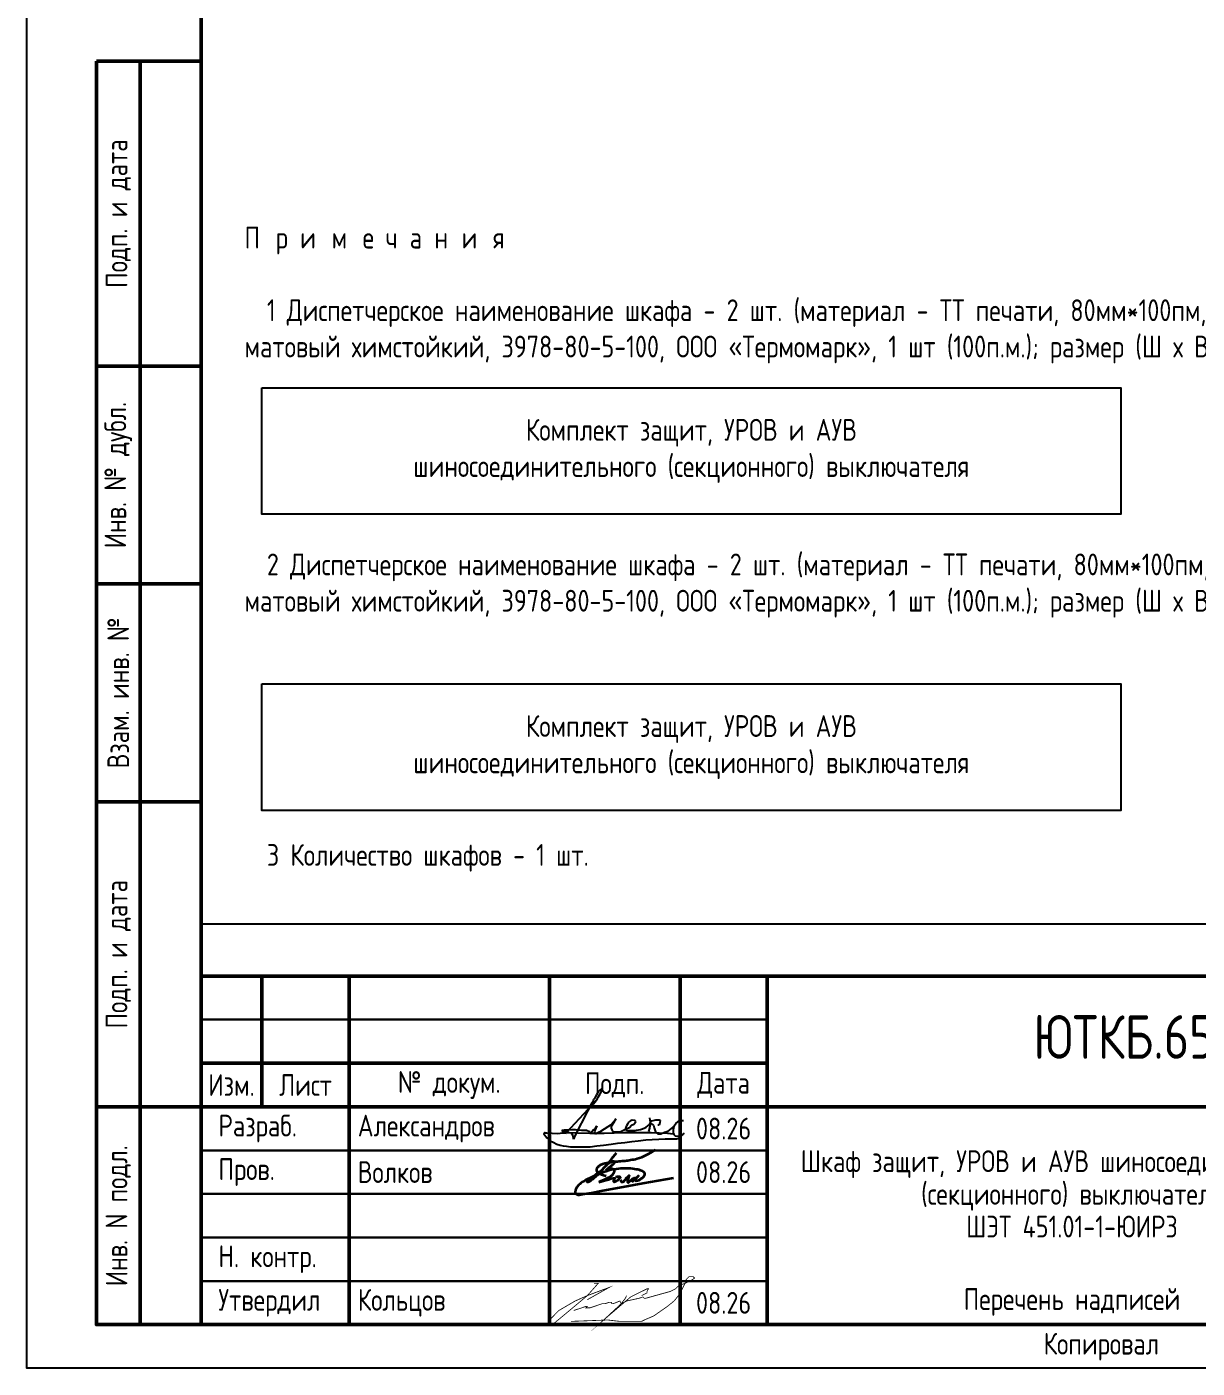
# Model space of a CAD drawing. Header units: millimetres. Extents: x -774 to 2891, y -90 to 618.
# Drawn here: x -630 to -495.6, y 0 to 153.9 of the extents above; entities that cross this region are included whole.
import ezdxf

# ---------------------------------------------------------------- set-up
doc = ezdxf.new("R2010")
doc.units = ezdxf.units.MM
doc.layers.add('Подписи', color=7, linetype='Continuous')
doc.styles.add('Gost_type_A', font='GOST_A.TTF')

# ---------------------------------------------------------------- blocks, each defined once
blk = doc.blocks.new('Штамп левый нижний')
at = {"lineweight": 50}
for points in [[(-12, 145), (-7, 145), (-7, 110), (-12, 110)], [(-7, 145), (0, 145), (0, 110), (-7, 110)], [(-12, 110), (-7, 110), (-7, 85), (-12, 85)], [(-7, 110), (0, 110), (0, 85), (-7, 85)], [(-12, 85), (-7, 85), (-7, 60), (-12, 60)], [(-7, 85), (0, 85), (0, 60), (-7, 60)], [(-12, 60), (-7, 60), (-7, 25), (-12, 25)], [(-7, 60), (0, 60), (0, 25), (-7, 25)], [(-12, 25), (-7, 25), (-7, 0), (-12, 0)], [(-7, 25), (0, 25), (0, 0), (-7, 0)]]:
    blk.add_lwpolyline(points, close=True, dxfattribs=at)
at = {"char_height": 2.5, "attachment_point": 5, "rotation": 90, "style": 'Gost_type_A'}
for s, insert, width in [('Подп. и дата', (-9.5, 127.5), 35), ('Инв. № дубл.', (-9.5, 97.5), 25), ('Взам. инв. №', (-9.5, 72.5), 25), ('Подп. и дата', (-9.5, 42.5), 35), ('Инв. N подл.', (-9.5, 12.5), 25)]:
    blk.add_mtext(s, dxfattribs=dict(at, insert=insert, width=width))
blk = doc.blocks.new('Формат_А4')
blk.add_lwpolyline([(0, 297), (0, 0), (-210, 0), (-210, 297)], close=True)
at = {"lineweight": 50}
blk.add_lwpolyline([(-190, 292), (-5, 292), (-5, 5), (-190, 5)], close=True, dxfattribs=at)
blk = doc.blocks.new('Штамп большой нижний текстовый')
for points in [[(-185, 40), (-178, 40), (-178, 35), (-185, 35)], [(-178, 40), (-168, 40), (-168, 35), (-178, 35)], [(-168, 40), (-145, 40), (-145, 35), (-168, 35)], [(-145, 40), (-130, 40), (-130, 35), (-145, 35)], [(-130, 40), (-120, 40), (-120, 35), (-130, 35)], [(-185, 35), (-178, 35), (-178, 30), (-185, 30)], [(-178, 35), (-168, 35), (-168, 30), (-178, 30)], [(-168, 35), (-145, 35), (-145, 30), (-168, 30)], [(-145, 35), (-130, 35), (-130, 30), (-145, 30)], [(-130, 35), (-120, 35), (-120, 30), (-130, 30)], [(-185, 25), (-168, 25), (-168, 20), (-185, 20)], [(-168, 25), (-145, 25), (-145, 20), (-168, 20)], [(-145, 25), (-130, 25), (-130, 20), (-145, 20)], [(-130, 25), (-120, 25), (-120, 20), (-130, 20)], [(-185, 20), (-168, 20), (-168, 15), (-185, 15)], [(-168, 20), (-145, 20), (-145, 15), (-168, 15)], [(-145, 20), (-130, 20), (-130, 15), (-145, 15)], [(-130, 20), (-120, 20), (-120, 15), (-130, 15)], [(-185, 15), (-168, 15), (-168, 10), (-185, 10)], [(-168, 15), (-145, 15), (-145, 10), (-168, 10)], [(-145, 15), (-130, 15), (-130, 10), (-145, 10)], [(-130, 15), (-120, 15), (-120, 10), (-130, 10)], [(-185, 10), (-168, 10), (-168, 5), (-185, 5)], [(-168, 10), (-145, 10), (-145, 5), (-168, 5)], [(-145, 10), (-130, 10), (-130, 5), (-145, 5)], [(-130, 10), (-120, 10), (-120, 5), (-130, 5)], [(-185, 5), (-168, 5), (-168, 0), (-185, 0)], [(-168, 5), (-145, 5), (-145, 0), (-168, 0)], [(-145, 5), (-130, 5), (-130, 0), (-145, 0)], [(-130, 5), (-120, 5), (-120, 0), (-130, 0)]]:
    blk.add_lwpolyline(points, close=True)
at = {"lineweight": 50}
for points in [[(-185, 40), (-120, 40), (-120, 30), (-185, 30)], [(-178, 40), (-168, 40), (-168, 30), (-178, 30)], [(-145, 40), (-130, 40), (-130, 30), (-145, 30)], [(-120, 25), (0, 25), (0, 40), (-120, 40)], [(-185, 30), (-178, 30), (-178, 25), (-185, 25)], [(-178, 30), (-168, 30), (-168, 25), (-178, 25)], [(-168, 30), (-145, 30), (-145, 25), (-168, 25)], [(-145, 30), (-130, 30), (-130, 25), (-145, 25)], [(-130, 30), (-120, 30), (-120, 25), (-130, 25)], [(-185, 25), (-168, 25), (-168, 0), (-185, 0)], [(-168, 25), (-145, 25), (-145, 0), (-168, 0)], [(-145, 25), (-130, 25), (-130, 0), (-145, 0)], [(-130, 25), (-120, 25), (-120, 0), (-130, 0)], [(-120, 25), (-50, 25), (-50, 0), (-120, 0)]]:
    blk.add_lwpolyline(points, close=True, dxfattribs=at)
at = {"char_height": 2.5, "style": 'Gost_type_A'}
for s, insert, width, attachment_point in [('Изм.', (-181.5, 27.5), 7, 5), ('Лист', (-173, 27.5), 10, 5), ('№ докум.', (-156.5, 27.5), 23, 5), ('Подп.', (-137.5, 27.5), 15, 5), ('Дата', (-125, 27.5), 10, 5), ('\\pxl0.8;Разраб.', (-185, 22.5), 17, 4), ('\\pxl0.8;Пров.', (-185, 17.5), 17, 4), ('\\pxl0.8;Н. контр.', (-185, 7.5), 17, 4), ('\\pxl0.8;Утвердил', (-185, 2.5), 17, 4), ('Копировал', (-75, -2.53), 13.1202, 6)]:
    blk.add_mtext(s, dxfattribs=dict(at, insert=insert, width=width, attachment_point=attachment_point))
blk = doc.blocks.new('Сотрудник 7_1')
at = {"lineweight": 35}
for points in [[(5.51, 4.62), (4.98, 3.97), (4.54, 3.43), (4.18, 3.01), (3.9, 2.68), (3.67, 2.43), (3.49, 2.24), (3.34, 2.09), (3.21, 1.97), (3.08, 1.86), (2.97, 1.76), (2.86, 1.67), (2.76, 1.6), (2.67, 1.53), (2.59, 1.47), (2.52, 1.42), (2.45, 1.38), (2.4, 1.35), (2.35, 1.33), (2.31, 1.31), (2.28, 1.3), (2.25, 1.3), (2.23, 1.3), (2.21, 1.31), (2.2, 1.31), (2.19, 1.33), (2.18, 1.34), (2.18, 1.36), (2.18, 1.38), (2.18, 1.4), (2.19, 1.42), (2.2, 1.45), (2.22, 1.48), (2.25, 1.51), (2.28, 1.55), (2.32, 1.59), (2.36, 1.63), (2.42, 1.67), (2.49, 1.72), (2.56, 1.78), (2.65, 1.84), (2.75, 1.9), (2.87, 1.97), (2.99, 2.04), (3.12, 2.12), (3.25, 2.21), (3.39, 2.3), (3.53, 2.41), (3.67, 2.52), (3.81, 2.64), (3.94, 2.77), (4.07, 2.9), (4.2, 3.03), (4.32, 3.15), (4.44, 3.27), (4.55, 3.37), (4.65, 3.46), (4.74, 3.54), (4.82, 3.6), (4.9, 3.64), (4.97, 3.68), (5.03, 3.7), (5.08, 3.72), (5.13, 3.73), (5.17, 3.73), (5.21, 3.73), (5.24, 3.73), (5.26, 3.73), (5.28, 3.72), (5.3, 3.71), (5.31, 3.7), (5.32, 3.68), (5.33, 3.66), (5.33, 3.64), (5.32, 3.61), (5.32, 3.58), (5.3, 3.54), (5.28, 3.5), (5.25, 3.46), (5.21, 3.41), (5.16, 3.36), (5.1, 3.3), (5.03, 3.23), (4.96, 3.17), (4.88, 3.1), (4.8, 3.04), (4.72, 2.98), (4.65, 2.92), (4.59, 2.87), (4.53, 2.83), (4.49, 2.8), (4.46, 2.77), (4.43, 2.76), (4.42, 2.75), (4.42, 2.74), (4.43, 2.75), (4.45, 2.75), (4.49, 2.76), (4.53, 2.78), (4.58, 2.8), (4.64, 2.82), (4.7, 2.84), (4.76, 2.85), (4.83, 2.86), (4.89, 2.87), (4.95, 2.88), (5.01, 2.87), (5.06, 2.87), (5.11, 2.85), (5.15, 2.84), (5.19, 2.81), (5.22, 2.78), (5.25, 2.75), (5.27, 2.72), (5.29, 2.68), (5.3, 2.63), (5.3, 2.59), (5.3, 2.54), (5.29, 2.49), (5.27, 2.44), (5.26, 2.38), (5.23, 2.33), (5.2, 2.28), (5.17, 2.22), (5.12, 2.17), (5.07, 2.11), (5, 2.05), (4.92, 1.99), (4.83, 1.93), (4.73, 1.86), (4.6, 1.79), (4.47, 1.72), (4.31, 1.65), (4.15, 1.57), (3.96, 1.49), (3.76, 1.41), (3.54, 1.32)], [(4.39, 2), (4.09, 2.07), (3.85, 2.15), (3.67, 2.21), (3.55, 2.27), (3.46, 2.33), (3.4, 2.39), (3.37, 2.44), (3.35, 2.5), (3.33, 2.55), (3.32, 2.61), (3.31, 2.66), (3.31, 2.72), (3.31, 2.77), (3.32, 2.83), (3.34, 2.89), (3.36, 2.94), (3.39, 2.99), (3.43, 3.05), (3.48, 3.1), (3.54, 3.15), (3.6, 3.2), (3.67, 3.24), (3.74, 3.29), (3.82, 3.33), (3.91, 3.37), (4.01, 3.4), (4.11, 3.44), (4.22, 3.47), (4.34, 3.5), (4.47, 3.53), (4.62, 3.56), (4.77, 3.58), (4.93, 3.61), (5.11, 3.63), (5.29, 3.65), (5.48, 3.67), (5.67, 3.69), (5.85, 3.71), (6.04, 3.72), (6.21, 3.74), (6.38, 3.76), (6.55, 3.77), (6.71, 3.79), (6.86, 3.81), (7.02, 3.83), (7.19, 3.86), (7.36, 3.89), (7.54, 3.92), (7.74, 3.96), (7.95, 4.01), (8.19, 4.09), (8.47, 4.19), (8.78, 4.33), (9.15, 4.51), (9.57, 4.74), (10.05, 5.03)], [(6.04, 1.58), (6.05, 1.53), (6.06, 1.49), (6.06, 1.46), (6.07, 1.43), (6.09, 1.4), (6.1, 1.38), (6.12, 1.36), (6.14, 1.35), (6.16, 1.33), (6.19, 1.33), (6.22, 1.33), (6.25, 1.33), (6.28, 1.33), (6.31, 1.34), (6.34, 1.36), (6.37, 1.38), (6.4, 1.4), (6.43, 1.43), (6.46, 1.46), (6.49, 1.5), (6.52, 1.53), (6.55, 1.57), (6.58, 1.62), (6.62, 1.66), (6.65, 1.71), (6.69, 1.75), (6.73, 1.8), (6.78, 1.84), (6.82, 1.88), (6.85, 1.92), (6.89, 1.95), (6.92, 1.98), (6.95, 2.01), (6.97, 2.03), (6.98, 2.05), (7, 2.06), (7, 2.06), (7.01, 2.06), (7.01, 2.05), (7, 2.03), (7, 2), (6.99, 1.96), (6.97, 1.93), (6.96, 1.88), (6.94, 1.83), (6.93, 1.79), (6.91, 1.74), (6.9, 1.69), (6.89, 1.64), (6.88, 1.6), (6.87, 1.56), (6.86, 1.53), (6.85, 1.49), (6.84, 1.46), (6.84, 1.43), (6.84, 1.41), (6.84, 1.38), (6.84, 1.36), (6.84, 1.35), (6.84, 1.33), (6.84, 1.32), (6.85, 1.31), (6.86, 1.3), (6.86, 1.29), (6.87, 1.29), (6.88, 1.28), (6.89, 1.28), (6.9, 1.27), (6.91, 1.27), (6.92, 1.27), (6.93, 1.28), (6.95, 1.28), (6.96, 1.29), (6.97, 1.29), (6.98, 1.3), (7, 1.32), (7.03, 1.34), (7.06, 1.37), (7.1, 1.41), (7.15, 1.45), (7.21, 1.5), (7.27, 1.56), (7.34, 1.62), (7.41, 1.68), (7.48, 1.73), (7.54, 1.77), (7.58, 1.79), (7.6, 1.79), (7.61, 1.77), (7.59, 1.72), (7.57, 1.67), (7.54, 1.61), (7.5, 1.54), (7.46, 1.48), (7.43, 1.43), (7.41, 1.4), (7.4, 1.38), (7.41, 1.38), (7.42, 1.4), (7.45, 1.43), (7.49, 1.48), (7.54, 1.53), (7.6, 1.59), (7.66, 1.66), (7.73, 1.72), (7.81, 1.79), (7.88, 1.85), (7.95, 1.9), (8.01, 1.95), (8.06, 1.99), (8.09, 2.01), (8.11, 2.02), (8.1, 2.02), (8.07, 1.99), (8.03, 1.96), (7.98, 1.91), (7.92, 1.86), (7.87, 1.81), (7.81, 1.76), (7.76, 1.71), (7.73, 1.67), (7.7, 1.64), (7.68, 1.61), (7.67, 1.58), (7.67, 1.56), (7.67, 1.54), (7.68, 1.53), (7.7, 1.51), (7.71, 1.5), (7.73, 1.49), (7.75, 1.48), (7.77, 1.48), (7.8, 1.47), (7.83, 1.47), (7.87, 1.48), (7.91, 1.48), (7.96, 1.5), (8.01, 1.51), (8.07, 1.53), (8.13, 1.55), (8.19, 1.58), (8.26, 1.62), (8.33, 1.66), (8.4, 1.71), (8.48, 1.76), (8.55, 1.82), (8.63, 1.89), (8.69, 1.95), (8.75, 2.02), (8.79, 2.1), (8.82, 2.17), (8.83, 2.24), (8.81, 2.31), (8.78, 2.37), (8.72, 2.44), (8.65, 2.5), (8.56, 2.56), (8.44, 2.61), (8.31, 2.66), (8.17, 2.71), (8, 2.75), (7.83, 2.78), (7.64, 2.81), (7.44, 2.84), (7.22, 2.86), (7, 2.88), (6.77, 2.88), (6.53, 2.89), (6.29, 2.88), (6.04, 2.87), (5.79, 2.84), (5.52, 2.81), (5.25, 2.77), (4.97, 2.71), (4.68, 2.64), (4.38, 2.55), (4.06, 2.44), (3.74, 2.32), (3.42, 2.2), (3.11, 2.06), (2.8, 1.92), (2.51, 1.78), (2.25, 1.65), (2.01, 1.52), (1.8, 1.4), (1.62, 1.29), (1.47, 1.18), (1.35, 1.09), (1.24, 0.99), (1.15, 0.91), (1.08, 0.82), (1.02, 0.74), (0.97, 0.65), (0.93, 0.57), (0.89, 0.49), (0.86, 0.41), (0.84, 0.34), (0.83, 0.27), (0.82, 0.21), (0.82, 0.15), (0.83, 0.11), (0.84, 0.07), (0.85, 0.04), (0.87, 0.01), (0.89, -0.01), (0.91, -0.03), (0.94, -0.05), (0.97, -0.07), (1, -0.08), (1.03, -0.1), (1.07, -0.11), (1.1, -0.12), (1.13, -0.13), (1.17, -0.14), (1.2, -0.15), (1.24, -0.15), (1.29, -0.15), (1.47, -0.12), (1.9, -0.04), (2.7, 0.1), (3.99, 0.34), (5.91, 0.69), (8.58, 1.18), (12.12, 1.82)], [(3.54, 1.32), (4.17, 1.5), (4.63, 1.63), (4.96, 1.71), (5.17, 1.76), (5.28, 1.77), (5.33, 1.76), (5.34, 1.73), (5.32, 1.7), (5.3, 1.66), (5.28, 1.62), (5.27, 1.58), (5.26, 1.55), (5.25, 1.51), (5.24, 1.48), (5.24, 1.45), (5.24, 1.42), (5.24, 1.4), (5.25, 1.39), (5.26, 1.37), (5.27, 1.36), (5.29, 1.36), (5.31, 1.36), (5.33, 1.36), (5.35, 1.36), (5.39, 1.37), (5.42, 1.38), (5.46, 1.4), (5.49, 1.41), (5.54, 1.43), (5.58, 1.45), (5.62, 1.48), (5.67, 1.51), (5.72, 1.54), (5.76, 1.57), (5.81, 1.61), (5.85, 1.64), (5.89, 1.68), (5.93, 1.72), (5.96, 1.75), (5.99, 1.78), (6, 1.81), (6.02, 1.83), (6.02, 1.86), (6.01, 1.87), (6, 1.89), (5.98, 1.9), (5.95, 1.91), (5.91, 1.92), (5.87, 1.92), (5.81, 1.92), (5.75, 1.92), (5.69, 1.92), (5.63, 1.91), (5.57, 1.9), (5.51, 1.89), (5.46, 1.88)]]:
    blk.add_lwpolyline(points, dxfattribs=at)

msp = doc.modelspace()

# ---------------------------------------------------------------- linework, layer by layer
msp.add_line((-610, 51), (-425, 51))
for points in [[(-603, 112.52), (-504.4, 112.52), (-504.4, 98.02), (-603, 98.02)], [(-603, 78.52), (-504.4, 78.52), (-504.4, 64.02), (-603, 64.02)]]:
    msp.add_lwpolyline(points, close=True)
at = {"const_width": 0.0934}
for points in [[(-564.86, 9.73), (-564.4, 9.73), (-565.64, 8.33), (-566.57, 7.55), (-568.52, 5.93), (-569.64, 5), (-570, 5), (-570, 5.22), (-569.84, 5.68), (-568.91, 6.62), (-567.04, 7.71), (-565.64, 8.33), (-563.15, 9.26), (-565.64, 7.86)], [(-567.2, 6.62), (-566.26, 6.93), (-565.8, 7.09), (-565.64, 7.09), (-565.8, 6.93), (-565.64, 6.93), (-565.33, 6.93), (-563.93, 7.4), (-563.62, 7.4), (-563.15, 7.55), (-562.84, 7.55), (-562.84, 7.4), (-562.68, 7.4), (-561.9, 7.71), (-561.75, 7.4), (-561.13, 7.71), (-559.72, 8.02), (-559.26, 8.18), (-559.1, 8.02), (-558.95, 8.02), (-556.14, 8.8), (-555.52, 9.11), (-555.21, 9.42), (-554.9, 9.58), (-554.43, 9.73), (-553.81, 10.04), (-553.5, 10.2), (-553.34, 10.35), (-553.5, 10.51), (-553.81, 10.51), (-553.96, 10.51), (-554.28, 10.2), (-554.43, 9.73), (-555.05, 8.49), (-555.68, 7.71), (-556.45, 7.09), (-558.01, 6), (-559.1, 5.53), (-559.41, 5.37), (-561.9, 5.37), (-563.31, 5.53), (-567.51, 5.37)], [(-561.13, 8.33), (-561.28, 8.02), (-561.75, 7.4), (-563.77, 5.53), (-560.66, 8.18), (-558.79, 9.11), (-558.63, 9.11), (-558.79, 8.8), (-558.79, 8.64), (-559.41, 8.33)]]:
    msp.add_lwpolyline(points, dxfattribs=at)
at = {"layer": 'Подписи', "linetype": 'ByBlock'}
for p, q in [((-564.92, 30.82), (-565.02, 30.58)), ((-564.83, 30.94), (-564.92, 30.82)), ((-564.76, 31.09), (-564.83, 30.94)), ((-564.77, 30.54), (-564.52, 30.89)), ((-564.59, 31.37), (-564.76, 31.09)), ((-564.61, 30.74), (-564.48, 30.95)), ((-564.47, 31.56), (-564.59, 31.37)), ((-564.52, 30.89), (-564.39, 31.1)), ((-564.39, 31.72), (-564.47, 31.56)), ((-564.22, 31.9), (-564.39, 31.72)), ((-564.39, 31.1), (-564.19, 31.42)), ((-564.07, 32.01), (-564.22, 31.9)), ((-564.19, 31.42), (-563.98, 31.82)), ((-563.98, 32.03), (-564.07, 32.01)), ((-563.98, 31.82), (-563.98, 32.03)), ((-568.03, 27.06), (-565.53, 29.71)), ((-565.61, 29.48), (-567.03, 26.75)), ((-565.5, 29.69), (-565.61, 29.48)), ((-565.53, 29.71), (-564.93, 30.35)), ((-565.39, 29.95), (-565.5, 29.69)), ((-565.19, 30.31), (-565.39, 29.95)), ((-565.13, 30.42), (-565.19, 30.31)), ((-565.02, 30.58), (-565.13, 30.42)), ((-564.93, 30.35), (-564.61, 30.74)), ((-564.93, 30.35), (-564.64, 30.73)), ((-564.93, 30.35), (-564.77, 30.54)), ((-564.93, 30.35), (-564.77, 30.54)), ((-564.93, 30.35), (-564.77, 30.54)), ((-564.85, 30.45), (-564.61, 30.74)), ((-564.55, 27.82), (-564.8, 27.26)), ((-564.73, 27.48), (-564.58, 27.72)), ((-564.58, 27.72), (-564.55, 27.82)), ((-564.11, 27.2), (-563.26, 27.72)), ((-563.26, 27.72), (-562.96, 27.93)), ((-562.96, 27.93), (-562.6, 28.3)), ((-562.64, 28.15), (-562.9, 27.75)), ((-562.9, 27.75), (-562.9, 27.56)), ((-562.39, 28.6), (-562.64, 28.15)), ((-562.6, 28.3), (-562.39, 28.6)), ((-561.14, 27.83), (-561.24, 27.67)), ((-561.05, 28), (-561.14, 27.83)), ((-560.92, 28.23), (-561.05, 28)), ((-560.69, 28.37), (-560.92, 28.23)), ((-560.81, 27.64), (-560.57, 27.9)), ((-560.51, 28.46), (-560.69, 28.37)), ((-560.57, 27.9), (-560.29, 28.02)), ((-560.17, 28.44), (-560.51, 28.46)), ((-560.29, 28.02), (-560.09, 28.29)), ((-560.09, 28.29), (-560.17, 28.44)), ((-558.89, 27.65), (-558.52, 27.97)), ((-558.52, 27.97), (-558.39, 28.19)), ((-558.48, 27.8), (-558.5, 27.53)), ((-558.4, 28.05), (-558.48, 27.8)), ((-558.39, 28.23), (-558.45, 28.73)), ((-558.39, 28.19), (-558.4, 28.05)), ((-558.39, 28.26), (-558.24, 28.37)), ((-558.39, 28.19), (-558.39, 28.23)), ((-558.39, 28.12), (-558.06, 27.87)), ((-558.24, 28.37), (-557.76, 28.52)), ((-558.06, 27.87), (-557.97, 27.6)), ((-557.76, 28.52), (-557.39, 28.52)), ((-557.43, 27.9), (-557.54, 27.89)), ((-557.38, 27.94), (-557.43, 27.9)), ((-557.39, 28.52), (-557.27, 28.42)), ((-557.31, 28.18), (-557.38, 27.94)), ((-557.27, 28.42), (-557.31, 28.18)), ((-555.96, 27.54), (-555.67, 27.83)), ((-555.73, 27.74), (-555.75, 27.54)), ((-555.67, 27.83), (-555.47, 28.08)), ((-555.47, 28.08), (-555.26, 28.29)), ((-555.26, 28.29), (-555.08, 28.42)), ((-555.08, 28.42), (-554.87, 28.42)), ((-554.87, 28.42), (-554.6, 28.42)), ((-570.62, 26.88), (-570.52, 26.73)), ((-570.54, 27.02), (-570.29, 27.02)), ((-570.52, 26.73), (-570.31, 26.44)), ((-570.31, 26.44), (-570, 26.2)), ((-570.29, 27.02), (-569.05, 26.95)), ((-570, 26.2), (-569.83, 26.07)), ((-569.05, 26.95), (-568.44, 26.99)), ((-568.58, 27.3), (-568.29, 27.37)), ((-568.4, 27.21), (-568.58, 27.3)), ((-568.5, 27.23), (-568.49, 27.06)), ((-568.49, 27.06), (-568.38, 26.99)), ((-567.87, 27.06), (-568.4, 27.21)), ((-568.38, 26.99), (-568.08, 26.97)), ((-568.29, 27.37), (-567.81, 27.34)), ((-568.16, 27.05), (-565.36, 26.96)), ((-568.08, 26.97), (-568.03, 27.06)), ((-567.45, 26.97), (-567.87, 27.06)), ((-567.81, 27.34), (-567.4, 27.39)), ((-567.28, 26.68), (-567.45, 26.97)), ((-567.4, 27.39), (-566.99, 27.38)), ((-567.22, 26.29), (-567.28, 26.68)), ((-567.03, 26.75), (-567.22, 26.29)), ((-566.99, 27.38), (-566.33, 27.32)), ((-566.33, 27.32), (-565.76, 27.32)), ((-565.73, 27.28), (-565.79, 27.32)), ((-565.65, 27.23), (-565.73, 27.28)), ((-565.48, 27.16), (-565.65, 27.23)), ((-565.37, 27.11), (-565.48, 27.16)), ((-565.36, 27.1), (-565.19, 27.06)), ((-565.36, 26.96), (-563.7, 26.96)), ((-565.19, 27.06), (-564.97, 27.34)), ((-564.97, 27.34), (-564.73, 27.48)), ((-564.8, 27.26), (-564.81, 27.16)), ((-564.81, 27.16), (-564.8, 27.01)), ((-564.8, 27.01), (-564.69, 26.9)), ((-564.69, 26.9), (-564.35, 27.08)), ((-564.35, 27.08), (-564.11, 27.2)), ((-563.7, 26.96), (-561.4, 27.05)), ((-562.9, 27.56), (-562.83, 27.37)), ((-562.83, 27.37), (-562.74, 27.21)), ((-562.74, 27.21), (-562.55, 27.12)), ((-562.55, 27.12), (-561.78, 27.17)), ((-561.78, 27.17), (-561.5, 27.3)), ((-561.5, 27.3), (-561.21, 27.45)), ((-561.4, 27.05), (-558.3, 27.05)), ((-561.24, 27.67), (-561.27, 27.48)), ((-561.27, 27.48), (-561.23, 27.32)), ((-561.23, 27.32), (-561.02, 27.28)), ((-561.21, 27.45), (-560.81, 27.64)), ((-561.02, 27.28), (-560.9, 27.27)), ((-560.9, 27.27), (-560.17, 27.28)), ((-560.17, 27.28), (-559.99, 27.3)), ((-559.99, 27.3), (-559.52, 27.39)), ((-559.8, 26.1), (-558.91, 26.2)), ((-559.52, 27.39), (-559.3, 27.48)), ((-559.3, 27.48), (-559.04, 27.57)), ((-559.04, 27.57), (-558.89, 27.65)), ((-558.91, 26.2), (-556.72, 26.31)), ((-558.5, 27.53), (-558.63, 27.18)), ((-558.3, 27.05), (-556.45, 26.98)), ((-557.97, 27.6), (-557.91, 27.37)), ((-557.91, 27.37), (-557.82, 27.12)), ((-557.82, 27.12), (-557.67, 26.97)), ((-557.67, 26.97), (-557.53, 26.88)), ((-557.53, 26.88), (-557.21, 26.88)), ((-557.21, 26.88), (-556.8, 27.08)), ((-556.8, 27.08), (-556.36, 27.19)), ((-556.72, 26.31), (-556.18, 26.33)), ((-556.45, 26.98), (-555.74, 26.91)), ((-556.36, 27.19), (-556.22, 27.31)), ((-556.22, 27.31), (-555.96, 27.54)), ((-556.18, 26.33), (-555.78, 26.33)), ((-555.77, 27.37), (-555.78, 27.21)), ((-555.78, 27.21), (-555.78, 27.02)), ((-555.78, 27.02), (-555.71, 26.8)), ((-555.78, 26.33), (-555.37, 26.33)), ((-555.75, 27.54), (-555.77, 27.37)), ((-555.71, 26.8), (-555.56, 26.65)), ((-555.56, 26.65), (-555.37, 26.62)), ((-555.37, 26.62), (-555.07, 26.62)), ((-555.37, 26.33), (-555.18, 26.35)), ((-555.18, 26.35), (-554.67, 26.83)), ((-555.07, 26.62), (-554.67, 26.83)), ((-554.67, 26.83), (-554.48, 26.97)), ((-569.83, 26.07), (-569.55, 25.92)), ((-569.55, 25.92), (-569.15, 25.71)), ((-569.15, 25.71), (-568.77, 25.61)), ((-568.77, 25.61), (-568.42, 25.53)), ((-568.42, 25.53), (-568.03, 25.46)), ((-568.03, 25.46), (-567.56, 25.41)), ((-567.56, 25.41), (-567.05, 25.41)), ((-567.05, 25.41), (-565.33, 25.42)), ((-565.33, 25.42), (-564.55, 25.51)), ((-564.55, 25.51), (-563.77, 25.6)), ((-563.77, 25.6), (-562.92, 25.72)), ((-562.92, 25.72), (-562.18, 25.82)), ((-562.18, 25.82), (-561.35, 25.9)), ((-561.35, 25.9), (-560.52, 26.02)), ((-560.52, 26.02), (-559.8, 26.1))]:
    msp.add_line(p, q, dxfattribs=at)
at = {"layer": 'Подписи', "linetype": 'ByBlock', "lineweight": 25}
msp.add_arc((-570.52, 26.92), 0.104, 79.793, 227.5165, dxfattribs=at)

# ---------------------------------------------------------------- block references
at = {"color": 1}
for name, p in [('Формат_А4', (-420, 0)), ('Штамп левый нижний', (-610, 5)), ('Штамп большой нижний текстовый', (-425, 5))]:
    msp.add_blockref(name, p, dxfattribs=at)
msp.add_blockref('Сотрудник 7_1', (-567.86, 20.04))

# ---------------------------------------------------------------- texts
at = {"style": 'Gost_type_A'}
for s, insert, char_height, width, attachment_point in [('\\pxql;{\\T2;Примечания\\P\\P}  1 Диспетчерское наименование шкафа - 2 шт. (материал - ТТ печати, 80мм*100пм, полиэстер с усиленным адгезивом серебристый матовый химстойкий, 3978-80-5-100, ООО «Термомарк», 1 шт (100п.м.); размер (Ш х В) 500мм х 50мм; рекомендуемый шрифт Arial).\\P\\P\\P\\P\\P\\P  2 Диспетчерское наименование шкафа - 2 шт. (материал - ТТ печати, 80мм*100пм, полиэстер с усиленным адгезивом серебристый матовый химстойкий, 3978-80-5-100, ООО «Термомарк», 1 шт (100п.м.); размер (Ш х В) 375мм х 50мм; рекомендуемый шрифт Arial).\\P\\P\\P\\P\\P\\P\\P  3 Количество шкафов - 1 шт.', (-605, 131), 2.5, 175, 1), ('Комплект защит, УРОВ и АУВ\\Pшиносоединительного (секционного) выключателя ', (-553.7, 105.27), 2.5, 98.6, 5), ('Комплект защит, УРОВ и АУВ\\Pшиносоединительного (секционного) выключателя ', (-553.7, 71.27), 2.5, 98.6, 5), ('ЮТКБ.656463.300-037Д1', (-485, 37.5), 5, 120, 5), ('Александров', (-592, 27.5), 2.5, 22, 4), ('08.26', (-550, 27.5), 2.5, 10, 5), ('Волков', (-592, 22.5), 2.5, 22, 4), ('08.26', (-550, 22.5), 2.5, 10, 5), ('Кольцов', (-592, 7.5), 2.5, 22, 4), ('08.26', (-550, 7.5), 2.5, 10, 5), ('Перечень надписей', (-510, 6), 2.5, 70, 8)]:
    msp.add_mtext(s, dxfattribs=dict(at, insert=insert, char_height=char_height, width=width, attachment_point=attachment_point))
at = {"insert": (-510, 20), "char_height": 2.5, "width": 68, "attachment_point": 5, "line_spacing_factor": 0.9, "style": 'Gost_type_A'}
msp.add_mtext('Шкаф защит, УРОВ и АУВ шиносоединительного (секционного) выключателя\\PШЭТ 451.01-1-ЮИРЗ ', dxfattribs=at)

doc.saveas('drawing.dxf')
